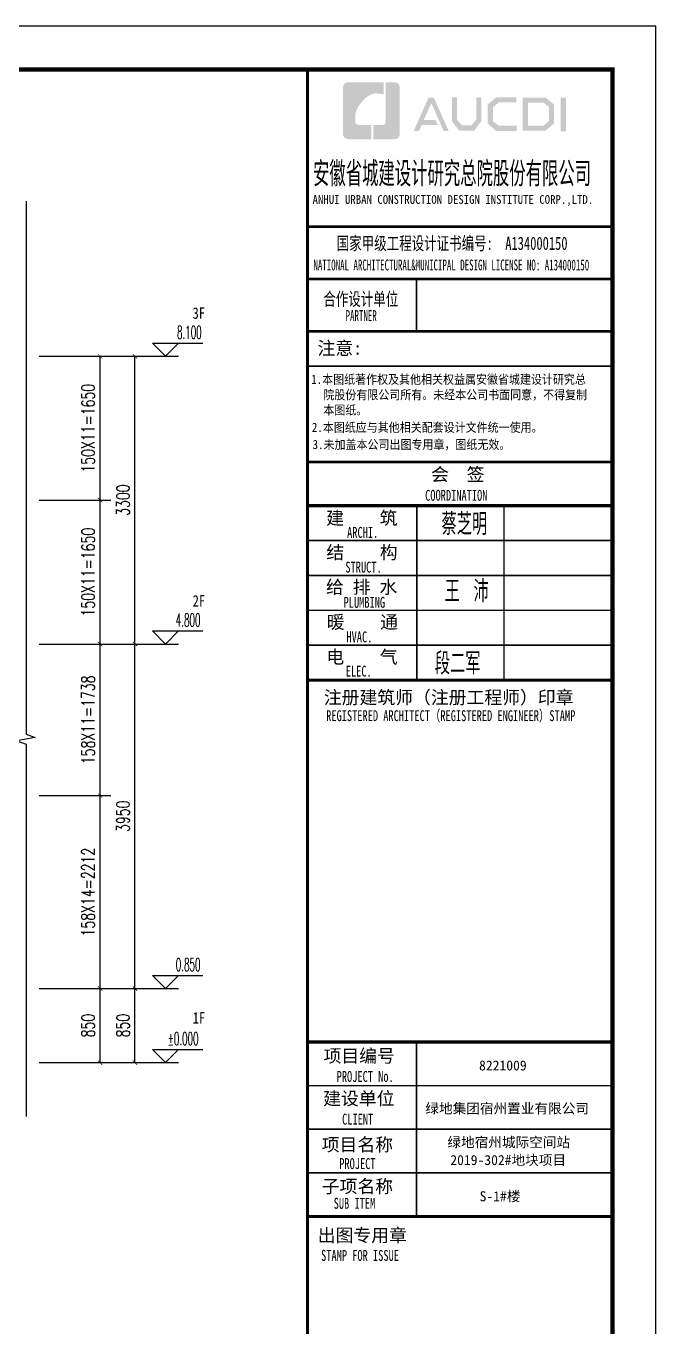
# Model space of a CAD drawing. Extents: x 169490 to 7584583, y -2399407 to 1374371.
# Drawn here: x 628602 to 635828, y 525411 to 540329 of the extents above; entities that cross this region are included whole.
import ezdxf

# ---------------------------------------------------------------- set-up
doc = ezdxf.new("R2010")
doc.units = 0
doc.header["$LTSCALE"] = 100
doc.layers.get('0').update_dxf_attribs({"linetype": 'CONTINUOUS'})
doc.layers.get('DEFPOINTS').update_dxf_attribs({"linetype": 'CONTINUOUS'})
for name, color, linetype in [('A-DI-S(箭头)', 76, 'CONTINUOUS'), ('A-DIMS(尺寸)', 107, 'CONTINUOUS'), ('A-TEXT(房间)', 243, 'CONTINUOUS'), ('DIM_ELEV', 3, 'CONTINUOUS'), ('PUB_TEXT', 4, 'CONTINUOUS'), ('图框', 140, 'CONTINUOUS'), ('图签文字', 147, 'CONTINUOUS')]:
    doc.layers.add(name, color=color, linetype=linetype)
doc.layers.add('图签', color=147, linetype='CONTINUOUS', lineweight=18)
doc.styles.add('_TCH_DIM', font='SIMPLEX', dxfattribs={"bigfont": 'GBCBIG'})
doc.styles.add('_TCH_DIM_T3', font='SIMPLEX.shx', dxfattribs={"width": 0.705882, "bigfont": 'GBCBIG.shx'})
doc.styles.add('HT', font='simhei.ttf')
doc.styles.add('宋体', font='')
doc.styles.add('建筑图签-1', font='simhei.ttf', dxfattribs={"width": 0.7})
doc.styles.add('建筑图签-2', font='TXT.shx', dxfattribs={"width": 0.5, "bigfont": 'HZTXT.shx'})
doc.styles.add('黑体', font='simhei.ttf', dxfattribs={"width": 0.7})
doc.styles.get('宋体').set_extended_font_data('SimSun')
doc.dimstyles.new('_TCH_ARCH&&50', dxfattribs={"dimtxt": 148.75, "dimasz": 50, "dimexe": 125, "dimexo": 150, "dimgap": 63.125, "dimtad": 1, "dimdec": 0, "dimzin": 0, "dimdsep": 46, "dimtxsty": '_TCH_DIM_T3', "dimblk": 'ARCHTICK', "dimcen": 0.09, "dimclrt": 7, "dimazin": 2, "dimtfac": 1, "dimtdec": 0, "dimtix": 1, "dimtmove": 2, "dimatfit": 3, "dimfxl": 1, "dimtolj": 1, "dimtzin": 0, "dimarcsym": 0})

# ---------------------------------------------------------------- blocks, each defined once
blk = doc.blocks.new('院标1')
h = blk.add_hatch(color=150)
h.dxf.hatch_style = 1
h.set_gradient(color1=(33, 113, 253), color2=(33, 113, 253), tint=1, name='INVCURVED')
edge = h.paths.add_edge_path()
edge.add_spline(control_points=[(116373, 648379), (116379, 648379), (116382, 648379), (116391, 648379), (116391, 648379), (116391, 648379), (116616, 648379), (116616, 648379), (116616, 648379), (116616, 648379), (116616, 648054), (116616, 648054), (116616, 648054), (116616, 648054), (116108, 648054), (116108, 648054), (116108, 648054), (116028, 648054), (115963, 648111), (115963, 648199), (115963, 648199), (115963, 648199), (115963, 649215), (115963, 649215), (115963, 649215), (115963, 649295), (116018, 649360), (116108, 649360), (116108, 649360), (116108, 649360), (116897, 649360), (116897, 649360), (116897, 649360), (116897, 649360), (116897, 649080), (116897, 649080), (116897, 649080), (116897, 649080), (116566, 649140), (116356, 648859), (116356, 648859), (116245, 648719), (116240, 648545), (116247, 648466), (116247, 648466), (116254, 648386), (116247, 648466), (116247, 648466), (116247, 648466), (116247, 648466), (116258, 648374), (116373, 648379)], knot_values=[0, 0, 0, 0, 0.071429, 0.071429, 0.071429, 0.107143, 0.142857, 0.142857, 0.142857, 0.178571, 0.214286, 0.214286, 0.214286, 0.25, 0.285714, 0.285714, 0.285714, 0.321429, 0.357143, 0.357143, 0.357143, 0.392857, 0.428571, 0.428571, 0.428571, 0.464286, 0.5, 0.5, 0.5, 0.535714, 0.571429, 0.571429, 0.571429, 0.607143, 0.642857, 0.642857, 0.642857, 0.678571, 0.714286, 0.714286, 0.714286, 0.75, 0.785714, 0.785714, 0.785714, 0.821429, 0.857143, 0.857143, 0.857143, 0.928571, 1, 1, 1, 1], degree=3, periodic=0)
h = blk.add_hatch(color=150)
h.dxf.hatch_style = 1
h.set_gradient(color1=(33, 113, 253), color2=(33, 113, 253), tint=1, name='INVCURVED')
edge = h.paths.add_edge_path()
edge.add_spline(control_points=[(117268, 649215), (117268, 649215), (117268, 648199), (117268, 648199), (117268, 648199), (117268, 648114), (117212, 648054), (117123, 648054), (117123, 648054), (117123, 648054), (116663, 648054), (116663, 648054), (116663, 648054), (116663, 648054), (116663, 648379), (116663, 648379), (116663, 648379), (116663, 648379), (116865, 648379), (116865, 648379), (116865, 648379), (116907, 648379), (116941, 648413), (116941, 648455), (116941, 648455), (116941, 648455), (116941, 649360), (116941, 649360), (116941, 649360), (116941, 649360), (117123, 649360), (117123, 649360), (117123, 649360), (117204, 649360), (117268, 649306), (117268, 649215)], knot_values=[0, 0, 0, 0, 0.1, 0.1, 0.1, 0.15, 0.2, 0.2, 0.2, 0.25, 0.3, 0.3, 0.3, 0.35, 0.4, 0.4, 0.4, 0.45, 0.5, 0.5, 0.5, 0.55, 0.6, 0.6, 0.6, 0.65, 0.7, 0.7, 0.7, 0.75, 0.8, 0.8, 0.8, 0.9, 1, 1, 1, 1], degree=3, periodic=0)
blk = doc.blocks.new('tq123')
at = {"layer": '图框'}
h = blk.add_hatch(color=256, dxfattribs=at)
h.paths.add_polyline_path([(-1187, 56758), (-1061, 56758), (-1061, 55988), (-1187, 55988)])
h.paths.add_polyline_path([(-1939, 56642), (-1939, 56116), (-1579, 56116), (-1455, 56223), (-1455, 56541), (-1575, 56642)], flags=16)
h.paths.add_polyline_path([(-2057, 56760), (-2057, 55998), (-1535, 55998), (-1337, 56168), (-1337, 56596), (-1532, 56760)])
h.paths.add_polyline_path([(-2200, 56764), (-2200, 56648), (-2607, 56648), (-2740, 56537), (-2740, 56218), (-2607, 56115), (-2198, 56115), (-2198, 55993), (-2662, 55993), (-2864, 56168), (-2864, 56596), (-2666, 56764)])
h.paths.add_polyline_path([(-3683, 56762), (-3563, 56762), (-3563, 56251), (-3449, 56120), (-3238, 56120), (-3124, 56251), (-3124, 56762), (-3010, 56762), (-3010, 56214), (-3174, 55997), (-3512, 55997), (-3683, 56216)])
h.paths.add_polyline_path([(-4215, 56760), (-4098, 56760), (-3756, 55996), (-3872, 55996), (-4153, 56630), (-4328, 56242), (-4057, 56242), (-3996, 56127), (-4377, 56127), (-4436, 55994), (-4559, 55994)])
for p, q in [((-6995, 53800), (5, 53800)), ((-6995, 53800), (5, 53800)), ((-6995, 52600), (5, 52600))]:
    blk.add_line(p, q, dxfattribs=at)
for points, const_width in [([(-6995, 0), (-6995, 57400)], 70), ([(-6995, 53800), (5, 53800)], 60), ([(-6995, 52600), (5, 52600)], 60), ([(-6995, 52600), (5, 52600)], 60), ([(-4495, 52600), (-4495, 51400)], 35), ([(-6995, 51400), (5, 51400)], 60), ([(-6995, 51400), (5, 51400)], 60), ([(-6995, 50599), (5, 50599)], 35), ([(-6987, 48400), (13, 48400)], 60), ([(-6987, 47400), (13, 47400)], 70), ([(-6987, 47400), (13, 47400)], 70), ([(-4487, 47400), (-4487, 43400)], 35), ([(-2487, 47400), (-2487, 43400)], 35), ([(-6987, 46600), (13, 46600)], 35), ([(-6987, 45800), (13, 45800)], 35), ([(-6987, 45000), (13, 45000)], 35), ([(-6987, 44200), (13, 44200)], 35), ([(-6987, 43400), (13, 43400)], 70), ([(-6995, 35100), (5, 35100)], 70), ([(-6995, 35100), (5, 35100)], 70), ([(-4495, 31100), (-4495, 35100)], 35), ([(-6995, 34100), (5, 34100)], 35), ([(-6995, 33100), (5, 33100)], 35), ([(-6995, 32100), (5, 32100)], 35), ([(5, 31100), (-6995, 31100)], 70)]:
    blk.add_lwpolyline(points, dxfattribs=dict(at, const_width=const_width))
blk.add_blockref('院标1', (-122144, -592249))
for s, height, style, width, p in [('ANHUI URBAN CONSTRUCTION DESIGN INSTITUTE CORP.,LTD.', 200, '建筑图签-1', 0.91, (-6877, 54322)), ('NATIONAL ARCHITECTURAL&MUNICIPAL DESIGN LICENSE NO: A134000150', 250, '建筑图签-1', 0.6, (-6858, 52795)), ('PARTNER', 250, '建筑图签-1', 0.6, (-6120, 51634)), ('1.本图纸著作权及其他相关权益属安徽省城建设计研究总', 210, 'HT', 0.88, (-6909, 50193)), ('院股份有限公司所有。未经本公司书面同意，不得复制', 210, 'HT', 0.88, (-6630, 49839)), ('本图纸。', 210, 'HT', 0.88, (-6630, 49489)), (' 2.本图纸应与其他相关配套设计文件统一使用。 ', 210, 'HT', 0.88, (-7020, 49092)), ('3.未加盖本公司出图专用章，图纸无效。', 210, 'HT', 0.88, (-6877, 48698)), ('COORDINATION', 250, '建筑图签-1', 0.7, (-4295, 47513)), ('ARCHI.', 250, '建筑图签-1', 0.7, (-6086, 46662)), ('STRUCT.', 250, '建筑图签-1', 0.7, (-6125, 45865)), ('PLUMBING', 250, '建筑图签-1', 0.7, (-6166, 45058)), ('HVAC.', 250, '建筑图签-1', 0.7, (-6101, 44265)), ('ELEC.', 250, '建筑图签-1', 0.7, (-6117, 43480)), ('REGISTERED ARCHITECT（REGISTERED ENGINEER）STAMP', 250, '建筑图签-1', 0.7, (-6566, 42459)), ('PROJECT No.', 250, '建筑图签-1', 0.7, (-6325, 34185, -1799)), ('CLIENT', 250, '建筑图签-1', 0.7, (-6201, 33206)), ('PROJECT', 250, '建筑图签-1', 0.7, (-6266, 32187)), ('SUB ITEM', 250, '建筑图签-1', 0.7, (-6393, 31276)), ('STAMP FOR ISSUE', 250, '建筑图签-1', 0.7, (-6682, 30081))]:
    blk.add_text(s, height=height, dxfattribs=dict(at, style=style, width=width)).set_placement(p)
at = {"layer": '图签', "color": 2, "style": '宋体'}
for s, height, p in [('8221009', 229.3, (-3058, 34448)), ('绿地集团宿州置业有限公司', 229.34, (-4290, 33462)), ('绿地宿州城际空间站', 229.3, (-3785, 32688)), ('2019-302#地块项目', 229.34, (-3718, 32279)), ('S-1#楼', 229.3, (-3046, 31448))]:
    blk.add_text(s, height=height, dxfattribs=at).set_placement(p)
at = {"layer": '图签文字', "color": 7, "style": '建筑图签-1'}
for s, height, width, p in [('安徽省城建设计研究总院股份有限公司', 500, 0.55, (-6867, 54777)), ('国家甲级工程设计证书编号:  A134000150', 300, 0.7, (-6323, 53267)), ('合作设计单位', 300, 0.7, (-6630, 51990))]:
    blk.add_text(s, height=height, dxfattribs=dict(at, width=width)).set_placement(p)
for s, p in [('注意:', (-6764, 50863)), ('会  签', (-4160, 47968)), ('建    筑', (-6565, 46967)), ('结    构', (-6561, 46179)), ('给 排 水', (-6570, 45385)), ('暖    通', (-6552, 44582)), ('电    气', (-6562, 43782)), ('注册建筑师（注册工程师）印章', (-6620, 42854)), ('项目编号', (-6627, 34632)), ('建设单位', (-6635, 33655)), ('项目名称', (-6668, 32597)), ('子项名称', (-6668, 31640)), ('出图专用章', (-6759, 30518))]:
    blk.add_text(s, height=300, dxfattribs=at).set_placement(p)
at = {"layer": '图签文字', "color": 1, "style": '建筑图签-2', "width": 0.7}
for s, p in [('蔡芝明', (-3921, 46728)), ('王 沛', (-3849, 45187)), ('段二军', (-4074, 43532))]:
    blk.add_text(s, height=500, dxfattribs=at).set_placement(p)
blk = doc.blocks.new('_ARCHTICK')
at = {"const_width": 0.15}
blk.add_lwpolyline([(-0.5, -0.5), (0.5, 0.5)], dxfattribs=at)
blk = doc.blocks.new('*D924')
at = {"layer": 'A-DIMS(尺寸)', "color": 0, "lineweight": -2, "transparency": 16777216}
for p, q in [((628752, 536542), (629977, 536542)), ((629852, 533242), (629852, 536542)), ((628752, 533242), (629977, 533242))]:
    blk.add_line(p, q, dxfattribs=at)
at = {"layer": 'DEFPOINTS', "color": 0, "transparency": 16777216}
for p in [(628602, 536542), (629852, 536542), (628602, 533242)]:
    blk.add_point(p, dxfattribs=at)
at = {"layer": 'A-DIMS(尺寸)', "color": 0, "lineweight": -2, "transparency": 16777216, "xscale": 50, "yscale": 50, "zscale": 50}
for p, rotation in [((629852, 536542), 90), ((629852, 533242), 270)]:
    blk.add_blockref('_ARCHTICK', p, dxfattribs=dict(at, rotation=rotation))
at = {"layer": 'A-DIMS(尺寸)', "color": 7, "transparency": 16777216, "insert": (629715, 534892), "char_height": 148.8, "attachment_point": 5, "rotation": 90, "style": '_TCH_DIM_T3'}
blk.add_mtext('\\A1;3300', dxfattribs=at)
blk = doc.blocks.new('*D925')
at = {"layer": 'A-DIMS(尺寸)', "color": 0, "lineweight": -2, "transparency": 16777216}
for p, q in [((628752, 533242), (629977, 533242)), ((629852, 529292), (629852, 533242)), ((628752, 529292), (629977, 529292))]:
    blk.add_line(p, q, dxfattribs=at)
at = {"layer": 'DEFPOINTS', "color": 0, "transparency": 16777216}
for p in [(628602, 533242), (629852, 533242), (628602, 529292)]:
    blk.add_point(p, dxfattribs=at)
at = {"layer": 'A-DIMS(尺寸)', "color": 0, "lineweight": -2, "transparency": 16777216, "xscale": 50, "yscale": 50, "zscale": 50}
for p, rotation in [((629852, 533242), 90), ((629852, 529292), 270)]:
    blk.add_blockref('_ARCHTICK', p, dxfattribs=dict(at, rotation=rotation))
at = {"layer": 'A-DIMS(尺寸)', "color": 7, "transparency": 16777216, "insert": (629715, 531267), "char_height": 148.8, "attachment_point": 5, "rotation": 90, "style": '_TCH_DIM_T3'}
blk.add_mtext('\\A1;3950', dxfattribs=at)
blk = doc.blocks.new('*D926')
at = {"layer": 'A-DIMS(尺寸)', "color": 0, "lineweight": -2, "transparency": 16777216}
for p, q in [((628752, 529292), (629977, 529292)), ((629852, 528442), (629852, 529292)), ((628752, 528442), (629977, 528442))]:
    blk.add_line(p, q, dxfattribs=at)
at = {"layer": 'DEFPOINTS', "color": 0, "transparency": 16777216}
for p in [(628602, 529292), (629852, 529292), (628602, 528442)]:
    blk.add_point(p, dxfattribs=at)
at = {"layer": 'A-DIMS(尺寸)', "color": 0, "lineweight": -2, "transparency": 16777216, "xscale": 50, "yscale": 50, "zscale": 50}
for p, rotation in [((629852, 529292), 90), ((629852, 528442), 270)]:
    blk.add_blockref('_ARCHTICK', p, dxfattribs=dict(at, rotation=rotation))
at = {"layer": 'A-DIMS(尺寸)', "color": 7, "transparency": 16777216, "insert": (629715, 528867), "char_height": 148.8, "attachment_point": 5, "rotation": 90, "style": '_TCH_DIM_T3'}
blk.add_mtext('\\A1;850', dxfattribs=at)
blk = doc.blocks.new('*D927')
at = {"layer": 'A-DIMS(尺寸)', "color": 0, "lineweight": -2, "transparency": 16777216}
for p, q in [((628752, 529292), (629577, 529292)), ((629452, 528442), (629452, 529292)), ((628752, 528442), (629577, 528442))]:
    blk.add_line(p, q, dxfattribs=at)
at = {"layer": 'DEFPOINTS', "color": 0, "transparency": 16777216}
for p in [(628602, 529292), (629452, 529292), (628602, 528442)]:
    blk.add_point(p, dxfattribs=at)
at = {"layer": 'A-DIMS(尺寸)', "color": 0, "lineweight": -2, "transparency": 16777216, "xscale": 50, "yscale": 50, "zscale": 50}
for p, rotation in [((629452, 529292), 90), ((629452, 528442), 270)]:
    blk.add_blockref('_ARCHTICK', p, dxfattribs=dict(at, rotation=rotation))
at = {"layer": 'A-DIMS(尺寸)', "color": 7, "transparency": 16777216, "insert": (629315, 528867), "char_height": 148.8, "attachment_point": 5, "rotation": 90, "style": '_TCH_DIM_T3'}
blk.add_mtext('\\A1;850', dxfattribs=at)
blk = doc.blocks.new('*D928')
at = {"layer": 'A-DIMS(尺寸)', "color": 0, "lineweight": -2, "transparency": 16777216}
for p, q in [((628752, 531504), (629577, 531504)), ((629452, 529292), (629452, 531504)), ((628752, 529292), (629577, 529292))]:
    blk.add_line(p, q, dxfattribs=at)
at = {"layer": 'DEFPOINTS', "color": 0, "transparency": 16777216}
for p in [(628602, 531504), (629452, 531504), (628602, 529292)]:
    blk.add_point(p, dxfattribs=at)
at = {"layer": 'A-DIMS(尺寸)', "color": 0, "lineweight": -2, "transparency": 16777216, "xscale": 50, "yscale": 50, "zscale": 50}
for p, rotation in [((629452, 531504), 90), ((629452, 529292), 270)]:
    blk.add_blockref('_ARCHTICK', p, dxfattribs=dict(at, rotation=rotation))
at = {"layer": 'A-DIMS(尺寸)', "color": 7, "transparency": 16777216, "insert": (629315, 530398), "char_height": 148.75, "attachment_point": 5, "rotation": 90, "style": '_TCH_DIM_T3'}
blk.add_mtext('\\A1;158X14=2212', dxfattribs=at)
blk = doc.blocks.new('*D929')
at = {"layer": 'A-DIMS(尺寸)', "color": 0, "lineweight": -2, "transparency": 16777216}
for p, q in [((628752, 533242), (629577, 533242)), ((629452, 531504), (629452, 533242)), ((628752, 531504), (629577, 531504))]:
    blk.add_line(p, q, dxfattribs=at)
at = {"layer": 'DEFPOINTS', "color": 0, "transparency": 16777216}
for p in [(628602, 533242), (629452, 533242), (628602, 531504)]:
    blk.add_point(p, dxfattribs=at)
at = {"layer": 'A-DIMS(尺寸)', "color": 0, "lineweight": -2, "transparency": 16777216, "xscale": 50, "yscale": 50, "zscale": 50}
for p, rotation in [((629452, 533242), 90), ((629452, 531504), 270)]:
    blk.add_blockref('_ARCHTICK', p, dxfattribs=dict(at, rotation=rotation))
at = {"layer": 'A-DIMS(尺寸)', "color": 7, "transparency": 16777216, "insert": (629315, 532373), "char_height": 148.75, "attachment_point": 5, "rotation": 90, "style": '_TCH_DIM_T3'}
blk.add_mtext('\\A1;158X11=1738', dxfattribs=at)
blk = doc.blocks.new('*D930')
at = {"layer": 'A-DIMS(尺寸)', "color": 0, "lineweight": -2, "transparency": 16777216}
for p, q in [((628752, 534892), (629577, 534892)), ((629452, 533242), (629452, 534892)), ((628752, 533242), (629577, 533242))]:
    blk.add_line(p, q, dxfattribs=at)
at = {"layer": 'DEFPOINTS', "color": 0, "transparency": 16777216}
for p in [(628602, 534892), (629452, 534892), (628602, 533242)]:
    blk.add_point(p, dxfattribs=at)
at = {"layer": 'A-DIMS(尺寸)', "color": 0, "lineweight": -2, "transparency": 16777216, "xscale": 50, "yscale": 50, "zscale": 50}
for p, rotation in [((629452, 534892), 90), ((629452, 533242), 270)]:
    blk.add_blockref('_ARCHTICK', p, dxfattribs=dict(at, rotation=rotation))
at = {"layer": 'A-DIMS(尺寸)', "color": 7, "transparency": 16777216, "insert": (629315, 534067), "char_height": 148.75, "attachment_point": 5, "rotation": 90, "style": '_TCH_DIM_T3'}
blk.add_mtext('\\A1;150X11=1650', dxfattribs=at)
blk = doc.blocks.new('*D931')
at = {"layer": 'A-DIMS(尺寸)', "color": 0, "lineweight": -2, "transparency": 16777216}
for p, q in [((628752, 536542), (629577, 536542)), ((629452, 534892), (629452, 536542)), ((628752, 534892), (629577, 534892))]:
    blk.add_line(p, q, dxfattribs=at)
at = {"layer": 'DEFPOINTS', "color": 0, "transparency": 16777216}
for p in [(628602, 536542), (629452, 536542), (628602, 534892)]:
    blk.add_point(p, dxfattribs=at)
at = {"layer": 'A-DIMS(尺寸)', "color": 0, "lineweight": -2, "transparency": 16777216, "xscale": 50, "yscale": 50, "zscale": 50}
for p, rotation in [((629452, 536542), 90), ((629452, 534892), 270)]:
    blk.add_blockref('_ARCHTICK', p, dxfattribs=dict(at, rotation=rotation))
at = {"layer": 'A-DIMS(尺寸)', "color": 7, "transparency": 16777216, "insert": (629315, 535717), "char_height": 148.75, "attachment_point": 5, "rotation": 90, "style": '_TCH_DIM_T3'}
blk.add_mtext('\\A1;150X11=1650', dxfattribs=at)

msp = doc.modelspace()

# ---------------------------------------------------------------- linework, layer by layer
at = {"layer": 'A-DI-S(箭头)'}
msp.add_lwpolyline([(628602.4, 538319.4), (628602.4, 532207.2), (628707.4, 532169), (628497.4, 532132), (628602.4, 532094.7), (628602.4, 527823.1)], dxfattribs=at)
at = {"layer": 'DIM_ELEV'}
for p, q in [((630202.4, 536542.3), (630052.4, 536692.3)), ((630052.4, 536692.3), (630628.9, 536692.3)), ((630202.4, 536542.3), (630352.4, 536692.3)), ((629852.4, 536542.3), (630352.4, 536542.3)), ((630202.4, 533242.3), (630052.4, 533392.3)), ((630052.4, 533392.3), (630628.9, 533392.3)), ((630202.4, 533242.3), (630352.4, 533392.3)), ((629852.4, 533242.3), (630352.4, 533242.3)), ((630202.4, 529292.3), (630052.4, 529442.3)), ((630052.4, 529442.3), (630628.9, 529442.3)), ((630202.4, 529292.3), (630352.4, 529442.3)), ((629852.4, 529292.3), (630352.4, 529292.3)), ((630202.4, 528442.3), (630052.4, 528592.3)), ((630052.4, 528592.3), (630628.9, 528592.3)), ((630202.4, 528442.3), (630352.4, 528592.3)), ((629852.4, 528442.3), (630352.4, 528442.3))]:
    msp.add_line(p, q, dxfattribs=at)
at = {"layer": '图框'}
msp.add_lwpolyline([(593777.8, 510628.7), (635827.8, 510628.7), (635827.8, 540328.7), (593777.8, 540328.7)], close=True, dxfattribs=at)
at = {"layer": '图框', "const_width": 50}
msp.add_lwpolyline([(595027.8, 511128.7), (635327.8, 511128.7), (635327.8, 539828.7), (595027.8, 539828.7)], close=True, dxfattribs=at)

# ---------------------------------------------------------------- block references
at = {"xscale": 0.5, "yscale": 0.5, "zscale": 0.5}
msp.add_blockref('tq123', (635327.8, 511128.7), dxfattribs=at)

# ---------------------------------------------------------------- texts
at = {"layer": 'A-TEXT(房间)', "style": '黑体', "width": 0.8}
for s, p in [('3F', (630512.2, 536971.2)), ('2F', (630514, 533671.2)), ('1F', (630514, 528889.8))]:
    msp.add_text(s, height=131.43, dxfattribs=at).set_placement(p)
at = {"layer": 'PUB_TEXT', "style": '_TCH_DIM', "width": 0.494118}
for s, p in [('8.100', (630333.9, 536742.4)), ('4.800', (630319.9, 533442.4)), ('0.850', (630319.9, 529492.4)), ('%%P0.000', (630228.9, 528642.4))]:
    msp.add_text(s, height=148.75, dxfattribs=at).set_placement(p)

# ---------------------------------------------------------------- dimensions: what is measured, and where the dimension line sits
at = {"layer": 'A-DIMS(尺寸)'}
for p1, p2, distance, picture, middle in [((628602.4, 533242.3), (628602.4, 536542.3), -1250, '*D924', (629714.9, 534892.3)), ((628602.4, 529292.3), (628602.4, 533242.3), -1250, '*D925', (629714.9, 531267.3)), ((628602.4, 528442.3), (628602.4, 529292.3), -1250, '*D926', (629714.9, 528867.3)), ((628602.4, 528442.3), (628602.4, 529292.3), -850, '*D927', (629314.9, 528867.3))]:
    dim = msp.add_aligned_dim(p1=p1, p2=p2, distance=distance, dimstyle='_TCH_ARCH&&50', dxfattribs=at)
    dim.commit()
    dim.dimension.update_dxf_attribs({"geometry": picture, "text_midpoint": middle})
for p1, p2, text, picture, middle in [((628602.4, 534892.3), (628602.4, 536542.3), '150X11=1650', '*D931', (629314.9, 535717.3)), ((628602.4, 533242.3), (628602.4, 534892.3), '150X11=1650', '*D930', (629314.9, 534067.3)), ((628602.4, 531504.3), (628602.4, 533242.3), '158X11=1738', '*D929', (629314.9, 532373.3)), ((628602.4, 529292.3), (628602.4, 531504.3), '158X14=2212', '*D928', (629314.9, 530398.3))]:
    dim = msp.add_aligned_dim(p1=p1, p2=p2, distance=-850, text=text, dimstyle='_TCH_ARCH&&50', dxfattribs=at)
    dim.commit()
    dim.dimension.update_dxf_attribs({"geometry": picture, "text_midpoint": middle})

doc.saveas('drawing.dxf')
